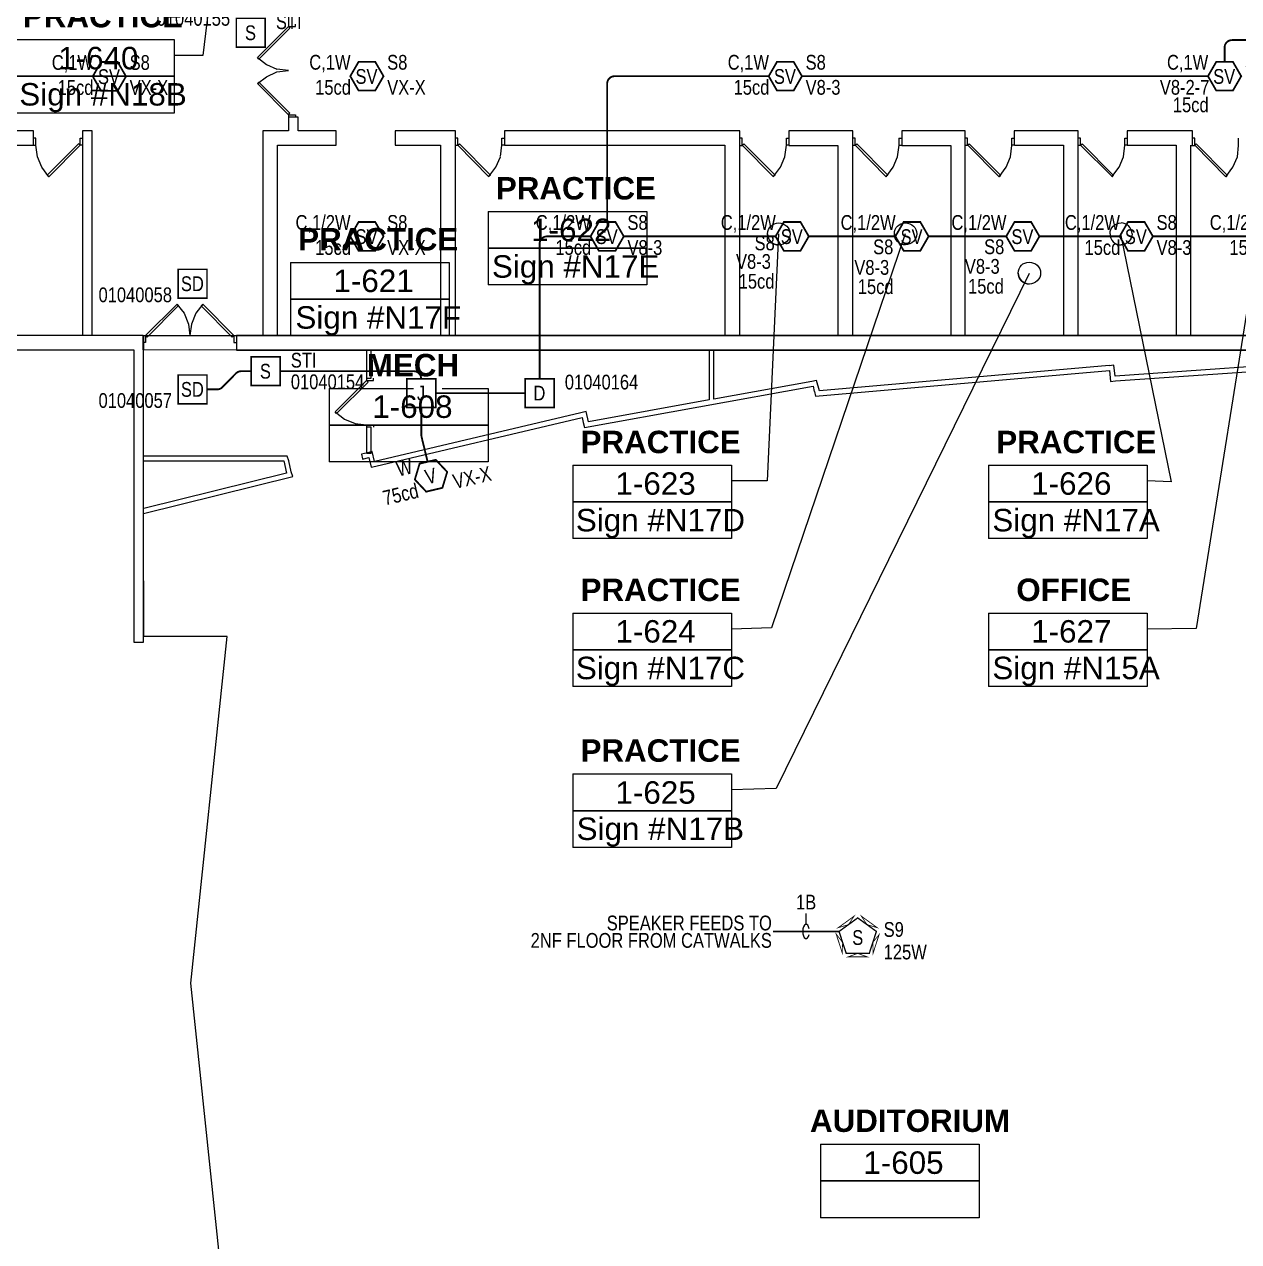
# Model space of a CAD drawing. Header units: inches. Extents: x 8199 to 15931, y 7617 to 15423.
# Drawn here: x 13056 to 14042, y 11363 to 12352 of the extents above; entities that cross this region are included whole.
import ezdxf
from ezdxf.enums import TextEntityAlignment as Align

# ---------------------------------------------------------------- set-up
doc = ezdxf.new("R2010")
doc.units = ezdxf.units.IN
doc.header["$LTSCALE"] = 0.25
doc.header["$MEASUREMENT"] = 0
for name, color, linetype in [('BACKGROUND', 8, 'Continuous'), ('CL-TEXT', 3, 'Continuous'), ('CONDUIT', 6, 'Continuous'), ('HEAT DETECTOR', 1, 'Continuous'), ('JUNCTION BOX', 1, 'Continuous'), ('PULL STATION', 1, 'Continuous'), ('SMOKE DETECTOR', 1, 'Continuous'), ('SPEAKER', 1, 'Continuous'), ('SPEAKER STROBE', 1, 'Continuous'), ('STROBE', 1, 'Continuous'), ('WIRE TAG', 3, 'Continuous')]:
    doc.layers.add(name, color=color, linetype=linetype)
doc.styles.add('Arial', font='arial.ttf', dxfattribs={"width": 0.8})
doc.styles.add('ESSCOE_TEXT', font='arial.ttf', dxfattribs={"width": 0.8, "height": 12})
doc.styles.add('PDF Arial', font='arial.ttf')
doc.styles.add('PDF Arial Bold', font='arialbd.ttf')

# ---------------------------------------------------------------- blocks, each defined once
blk = doc.blocks.new('MN-HSMG25P5N HYPERSPIKE SPEAKER')
at = {"layer": 'SPEAKER', "const_width": 1.1}
blk.add_lwpolyline([(15.17, 4.93), (0, 15.95), (-15.17, 4.93), (-9.37, -12.9), (9.37, -12.9)], close=True, dxfattribs=at)
at = {"layer": 'SPEAKER STROBE'}
for points in [[(-2.89, 17.39, 0.626, 0.626, 0), (-7.58, 10.44, 0.626, 0.626, 0), (-15.79, 8.02, 0.723, 0.723, 0)], [(15.79, 8.02, 0.626, 0.626, 0), (7.59, 10.43, 0.626, 0.626, 0), (2.9, 17.38, 0.723, 0.723, 0)], [(-17.52, 2.87, 0.626, 0.626, 0), (-12.27, -3.99, 0.626, 0.626, 0), (-12.59, -12.28, 0.723, 0.723, 0)], [(12.46, -12.71, 0.626, 0.626, 0), (12.27, -3.99, 0.626, 0.626, 0), (17.38, 2.45, 0.723, 0.723, 0)], [(-7.97, -15.77, 0.626, 0.626, 0), (0, -12.9, 0.626, 0.626, 0), (7.97, -15.77, 0.723, 0.723, 0)]]:
    blk.add_lwpolyline(points, format="xyseb", close=True, dxfattribs=at)
at = {"layer": 'SPEAKER', "style": 'Arial', "width": 0.8}
blk.add_text('S', height=12, dxfattribs=at).set_placement((0, 0), align=Align.MIDDLE)
blk.add_attdef('Speaker_Circuit', text='', height=12, dxfattribs=at).set_placement((21.07, 6.55), align=Align.MIDDLE_LEFT)
blk.add_attdef('250W', text='', height=12, dxfattribs=at).set_placement((55.6, -11.77), align=Align.MIDDLE_RIGHT)
blk = doc.blocks.new('SIGA-278')
at = {"layer": 'PULL STATION', "const_width": 1.3}
blk.add_lwpolyline([(-11.5, -11.68), (-11.5, 11.7), (11.89, 11.7), (11.89, -11.68)], close=True, dxfattribs=at)
at = {"layer": 'PULL STATION', "style": 'Arial', "width": 0.8}
blk.add_text('S', height=12, dxfattribs=at).set_placement((0, 0), align=Align.MIDDLE)
for tag, p in [('ADDRESS', (20.64, 8.96)), ('ZONE', (20.64, -8.58))]:
    blk.add_attdef(tag, text='', height=12, dxfattribs=at).set_placement(p, align=Align.MIDDLE_LEFT)
blk.add_attdef('SUBSCRIPT', text='', height=12, dxfattribs=at).set_placement((-16.56, -9.02), align=Align.MIDDLE_RIGHT)
blk = doc.blocks.new('SIGA-HRD')
at = {"layer": 'HEAT DETECTOR', "const_width": 1.3}
blk.add_lwpolyline([(-11.5, -11.68), (-11.5, 11.7), (11.89, 11.7), (11.89, -11.68)], close=True, dxfattribs=at)
at = {"layer": 'HEAT DETECTOR', "style": 'Arial', "width": 0.8}
blk.add_text('D', height=12, dxfattribs=at).set_placement((0, 0), align=Align.MIDDLE)
for tag, p in [('ADDRESS', (20.64, 8.96)), ('ZONE', (20.64, -8.58))]:
    blk.add_attdef(tag, text='', height=12, dxfattribs=at).set_placement(p, align=Align.MIDDLE_LEFT)
blk.add_attdef('SUBSCRIPT', text='', height=12, dxfattribs=at).set_placement((-16.56, -9.02), align=Align.MIDDLE_RIGHT)
blk = doc.blocks.new('G1-VM')
at = {"layer": 'STROBE', "const_width": 1.46}
blk.add_lwpolyline([(13.83, 0.21), (7.08, 11.9), (-6.42, 11.9), (-13.17, 0.21), (-6.42, -11.49), (7.08, -11.49)], close=True, dxfattribs=at)
at = {"layer": 'STROBE', "style": 'Arial', "width": 0.8}
blk.add_text('V', height=12, dxfattribs=at).set_placement((0, 0), align=Align.MIDDLE)
for tag, p in [('W', (-12.95, 11.52)), ('CANDELA', (-12.62, -8.82))]:
    blk.add_attdef(tag, text='', height=12, dxfattribs=at).set_placement(p, align=Align.MIDDLE_RIGHT)
blk.add_attdef('Visual_Circuit', text='', height=12, dxfattribs=at).set_placement((16.8, -8.82), align=Align.MIDDLE_LEFT)
blk = doc.blocks.new('SIGA-PD')
at = {"layer": 'SMOKE DETECTOR', "const_width": 1.3}
blk.add_lwpolyline([(-11.5, -11.68), (-11.5, 11.7), (11.89, 11.7), (11.89, -11.68)], close=True, dxfattribs=at)
at = {"layer": 'SMOKE DETECTOR', "style": 'Arial', "width": 0.8}
blk.add_text('SD', height=12, dxfattribs=at).set_placement((0, 0), align=Align.MIDDLE)
for tag, p in [('ADDRESS', (20.64, 8.96)), ('ZONE', (20.64, -8.58))]:
    blk.add_attdef(tag, text='', height=12, dxfattribs=at).set_placement(p, align=Align.MIDDLE_LEFT)
blk.add_attdef('SUBSCRIPT', text='', height=12, dxfattribs=at).set_placement((-16.56, -9.02), align=Align.MIDDLE_RIGHT)
blk = doc.blocks.new('GC-S7VM')
at = {"layer": 'SPEAKER STROBE', "const_width": 1.46}
blk.add_lwpolyline([(13.83, 0.21), (7.08, 11.9), (-6.42, 11.9), (-13.17, 0.21), (-6.42, -11.49), (7.08, -11.49)], close=True, dxfattribs=at)
at = {"layer": 'SPEAKER STROBE', "style": 'Arial', "width": 0.8}
blk.add_text('SV', height=12, dxfattribs=at).set_placement((0, 0), align=Align.MIDDLE)
for tag, p in [('C', (-12.95, 11.52)), ('CANDELA', (-12.62, -8.82)), ('1/2W', (-12.62, -29.16))]:
    blk.add_attdef(tag, text='', height=12, dxfattribs=at).set_placement(p, align=Align.MIDDLE_RIGHT)
for tag, p in [('Speaker_Circuit', (16.8, 11.52)), ('Visual_Circuit', (16.8, -8.82))]:
    blk.add_attdef(tag, text='', height=12, dxfattribs=at).set_placement(p, align=Align.MIDDLE_LEFT)
blk = doc.blocks.new('WIRE TAG TOP')
at = {"layer": 'WIRE TAG', "color": 6}
blk.add_line((0, 5.77), (0, 14.57), dxfattribs=at)
blk.add_ellipse((0, 0), major_axis=(0, 5.77), ratio=0.473684, start_param=5.083251, end_param=10.570968, dxfattribs=at)
at = {"layer": 'WIRE TAG', "style": 'Arial', "width": 0.8}
blk.add_attdef('WIRE#', text='', height=12, dxfattribs=at).set_placement((0, 23.86), align=Align.MIDDLE_CENTER)
blk = doc.blocks.new('JUNCTION BOX')
at = {"const_width": 1.3}
blk.add_lwpolyline([(-11.5, -11.68), (-11.5, 11.7), (11.89, 11.7), (11.89, -11.68)], close=True, dxfattribs=at)
at = {"style": 'Arial', "width": 0.8}
blk.add_text('J', height=12, dxfattribs=at).set_placement((0, 0), align=Align.MIDDLE)
blk.add_attdef('SUBSCRIPT', text='', height=12, dxfattribs=at).set_placement((-16.56, -9.02), align=Align.MIDDLE_RIGHT)

msp = doc.modelspace()

# ---------------------------------------------------------------- linework, layer by layer
at = {"layer": 'BACKGROUND'}
for points in [[(13211.16, 12411.47), (13200.95, 12326.42)], [(13155.09, 12361.13), (13270.41, 12361.13), (13270.41, 12351.88), (13270.41, 12349.96), (13245.25, 12324.81)], [(13270.44, 12349.99), (13271.71, 12348.72), (13246.55, 12323.56)], [(13270.45, 12349.99), (13276.17, 12349.99), (13276.17, 12351.91)], [(13048.7, 12339.48), (13177.71, 12339.48), (13177.71, 12309.54), (13048.7, 12309.54), (13177.71, 12309.54), (13177.71, 12279.6), (13048.7, 12279.6)], [(13200.98, 12326.43), (13177.72, 12326.43)], [(13245.25, 12324.82), (13252.6, 12319.1)], [(13246.52, 12323.54), (13245.26, 12324.83)], [(12899.91, 12098.95), (12899.91, 12253.46), (13063.34, 12253.46), (13063.34, 12265.25), (12923.8, 12265.25), (12923.8, 12275.44), (12915.84, 12275.44), (12915.84, 12277.36), (12890.67, 12302.52), (12898, 12308.26), (12906.6, 12312.08), (12915.84, 12313.04), (12906.6, 12314.31), (12898, 12318.13), (12890.67, 12323.55)], [(13252.58, 12319.08), (13261.16, 12315.26)], [(13261.16, 12313.03), (13270.41, 12314.29), (13261.16, 12315.27)], [(13245.25, 12303.8), (13252.6, 12309.23)], [(13246.52, 12304.73), (13245.26, 12303.8)], [(13270.44, 12278.31), (13271.71, 12279.61), (13246.55, 12304.77)], [(13252.58, 12309.2), (13261.16, 12313.03)], [(13245.25, 12303.78), (13270.41, 12278.3), (13270.41, 12276.38), (13270.41, 12265.22), (13261.48, 12265.22)], [(13278.4, 12265.25), (13278.4, 12276.4), (13270.44, 12276.4)], [(13270.45, 12278.32), (13276.17, 12278.32), (13276.17, 12276.4)], [(13111.13, 12098.95), (13111.13, 12253.46), (13111.13, 12265.25), (13103.17, 12265.25), (13103.17, 12253.46), (13103.17, 12098.95)], [(13261.53, 12265.28), (13249.73, 12265.28)], [(13249.74, 12265.29), (13249.74, 12098.98)], [(13261.5, 12253.48), (13309.3, 12253.48), (13309.3, 12265.25), (13278.41, 12265.25)], [(13406.15, 12098.96), (13406.15, 12253.49), (13406.15, 12265.27), (13357.08, 12265.27)], [(13357.08, 12265.25), (13357.08, 12253.47)], [(13445.98, 12265.26), (13445.98, 12253.49), (13443.77, 12253.49)], [(13637.13, 12098.97), (13637.13, 12253.48), (13637.13, 12265.25), (13445.97, 12265.25)], [(13676.96, 12265.27), (13676.96, 12253.5), (13675.04, 12253.5)], [(13728.89, 12098.96), (13728.89, 12253.47), (13728.89, 12265.29), (13676.97, 12265.29)], [(13768.67, 12265.22), (13768.67, 12253.43), (13766.43, 12253.43)], [(13820.29, 12098.94), (13820.29, 12253.44), (13820.29, 12265.23), (13768.69, 12265.23)], [(13860.12, 12265.26), (13860.12, 12253.46), (13858.2, 12253.46)], [(13912.04, 12098.93), (13912.04, 12253.45), (13912.04, 12265.24), (13860.11, 12265.24)], [(13951.87, 12265.25), (13951.87, 12253.46), (13949.97, 12253.46)], [(14003.48, 12253.43), (14004.74, 12253.43), (14004.74, 12265.22), (13951.85, 12265.22)], [(13063.34, 12253.46), (13065.25, 12253.46), (13065.25, 12259.2), (13063.34, 12259.2)], [(13103.17, 12253.46), (13101.25, 12253.46), (13101.25, 12259.2), (13103.17, 12259.2)], [(13406.17, 12253.49), (13408.07, 12253.49), (13408.07, 12259.22), (13406.17, 12259.22)], [(13408.05, 12253.46), (13409.32, 12254.72)], [(13409.34, 12254.76), (13434.5, 12229.26), (13433.23, 12227.99)], [(13442.77, 12244.24), (13443.75, 12253.46), (13443.75, 12259.19)], [(13443.77, 12259.22), (13445.98, 12259.22)], [(13637.09, 12253.44), (13639, 12253.44), (13639, 12259.17), (13637.09, 12259.17)], [(13639.01, 12253.45), (13640.3, 12254.74)], [(13640.3, 12254.75), (13665.8, 12229.25), (13664.51, 12228)], [(13673.78, 12244.22), (13675.04, 12253.48), (13675.04, 12259.21)], [(13675.04, 12259.23), (13676.96, 12259.23)], [(13728.85, 12253.45), (13730.76, 12253.45), (13730.76, 12259.2), (13728.85, 12259.2)], [(13730.79, 12253.46), (13732.06, 12254.73)], [(13732.08, 12254.76), (13757.24, 12229.28), (13755.97, 12228)], [(13765.16, 12244.19), (13766.44, 12253.45), (13766.44, 12259.17)], [(13766.43, 12259.19), (13768.67, 12259.19)], [(13820.31, 12253.45), (13822.21, 12253.45), (13822.21, 12259.18), (13820.31, 12259.18)], [(13822.21, 12253.46), (13823.51, 12254.75)], [(13823.46, 12254.72), (13848.95, 12229.23), (13847.69, 12227.97)], [(13856.93, 12244.21), (13858.19, 12253.44), (13858.19, 12259.18)], [(13858.2, 12259.2), (13860.12, 12259.2)], [(13912.04, 12253.48), (13913.97, 12253.48), (13913.97, 12259.19), (13912.04, 12259.19)], [(13913.94, 12253.45), (13915.21, 12254.73)], [(13915.24, 12254.73), (13940.4, 12229.24), (13939.45, 12227.96)], [(13948.67, 12244.22), (13949.95, 12253.45), (13949.95, 12259.2)], [(13949.97, 12259.21), (13951.87, 12259.21)], [(14004.74, 12253.44), (14006.66, 12253.44), (14006.66, 12259.17), (14004.74, 12259.17)], [(14006.7, 12253.46), (14007.96, 12254.76)], [(14007.91, 12254.7), (14033.09, 12229.23), (14031.83, 12227.97)], [(14041.37, 12244.21), (14042.33, 12253.43), (14042.33, 12259.19)], [(13075.77, 12227.97), (13070.03, 12235.62), (13066.53, 12244.22), (13065.25, 12253.46)], [(13261.53, 12098.96), (13261.53, 12253.49)], [(13357.08, 12253.46), (13394.05, 12253.46), (13394.05, 12098.95)], [(13433.21, 12227.96), (13408.05, 12253.45)], [(13445.98, 12253.47), (13625.03, 12253.47), (13625.03, 12098.98)], [(13664.5, 12227.96), (13639.01, 12253.46)], [(13676.9, 12253.44), (13716.74, 12253.44), (13716.74, 12098.93)], [(13755.95, 12227.97), (13730.79, 12253.45)], [(13768.66, 12253.43), (13808.5, 12253.43), (13808.5, 12098.93)], [(13847.7, 12227.97), (13822.22, 12253.46)], [(13860.14, 12253.46), (13899.95, 12253.46), (13899.95, 12098.96)], [(13939.46, 12228), (13913.98, 12253.49)], [(13951.87, 12253.46), (13991.7, 12253.46), (13991.7, 12098.96)], [(14003.49, 12098.94), (14003.49, 12253.48)], [(14031.85, 12227.96), (14006.67, 12253.47)], [(13433.24, 12228), (13438.97, 12235.64)], [(13438.94, 12235.62), (13442.76, 12244.2)], [(13664.54, 12228), (13670.26, 12235.64)], [(13670.25, 12235.63), (13673.74, 12244.22)], [(13755.91, 12227.94), (13761.66, 12235.6)], [(13761.68, 12235.61), (13765.19, 12244.23)], [(13847.69, 12227.97), (13853.42, 12235.61)], [(13853.45, 12235.63), (13856.95, 12244.22)], [(13939.43, 12227.96), (13945.18, 12235.61)], [(13945.19, 12235.65), (13948.71, 12244.22)], [(14031.83, 12227.97), (14037.56, 12235.62)], [(14037.57, 12235.64), (14041.4, 12244.23)], [(13432.58, 12199.64), (13432.58, 12170), (13432.58, 12140.06)], [(13432.6, 12199.64), (13561.63, 12199.64), (13561.63, 12170.02), (13432.6, 12170.02), (13561.63, 12170.02), (13561.63, 12140.06), (13432.6, 12140.06)], [(13668.65, 12181.45), (13659.4, 11980.75)], [(13771.58, 12181.46), (13662.92, 11861.29)], [(13946.46, 12181.44), (13987.55, 11980.1), (13968.13, 11980.76)], [(14058.9, 12181.45), (14007.92, 11860.94)], [(13272.02, 12158.22), (13401.06, 12158.22), (13401.06, 12128.59), (13272.02, 12128.59), (13401.06, 12128.59), (13401.06, 12098.65), (13272.02, 12098.65)], [(13272.02, 12158.22), (13272.02, 12128.57), (13272.02, 12098.64)], [(13872.21, 12149.26), (13666.71, 11730.99)], [(13179.95, 12124.45), (13154.46, 12098.96)], [(13155.75, 12097.69), (13181.24, 12123.18), (13179.97, 12124.46)], [(13179.91, 12124.43), (13185.66, 12117.09)], [(13185.67, 12117.13), (13189.19, 12108.18)], [(13195.21, 12117.08), (13191.69, 12108.16)], [(13199.7, 12123.16), (13200.98, 12124.44), (13195.24, 12117.11)], [(13224.87, 12097.67), (13199.7, 12123.16)], [(13201, 12124.47), (13226.16, 12098.98), (13226.16, 12093.25)], [(13189.16, 12108.17), (13190.44, 12098.93)], [(13191.73, 12108.17), (13190.46, 12098.93)], [(12875.06, 12093.21), (12873.15, 12093.21), (12873.15, 12098.95), (12875.06, 12098.95), (12875.06, 12087.16), (13144.9, 12087.16), (13144.9, 11849.82), (13152.87, 11849.82)], [(13152.87, 12098.95), (13152.87, 12087.16), (13152.55, 12087.16), (13152.55, 12098.95), (13154.46, 12098.95), (13154.46, 12093.21), (13152.55, 12093.21)], [(13154.46, 12098.95), (13155.73, 12097.67)], [(13226.16, 12098.98), (13224.88, 12097.69)], [(13226.12, 12098.93), (13228.34, 12098.93), (13228.34, 12087.14)], [(13226.12, 12093.2), (13228.34, 12093.2)], [(13333.81, 12087.14), (13333.81, 12064.22), (13333.81, 12062.31), (13308.32, 12036.83)], [(13333.84, 12064.22), (13337.66, 12064.22), (13337.66, 12087.16)], [(13612.26, 12087.14), (13612.26, 12046.68), (13514.12, 12028.85)], [(13616.1, 12047.33), (13616.1, 12087.16)], [(14125.81, 12087.15), (14127.39, 12078.86), (13941.99, 12065.81)], [(13698.62, 12049.57), (13937.54, 12070.58)], [(13937.23, 12074.43), (13701.79, 12054.03)], [(13941.02, 12074.73), (13937.18, 12074.4)], [(13937.54, 12070.6), (13938.16, 12061.68)], [(13942.01, 12065.82), (13941.06, 12074.75)], [(13942.35, 12061.99), (14128.07, 12074.74)], [(13333.83, 12062.34), (13335.11, 12061.06), (13309.62, 12035.57)], [(13333.86, 12062.33), (13339.58, 12062.33), (13339.58, 12064.24)], [(13510.95, 12024.09), (13696.69, 12057.87)], [(13695.71, 12061.65), (13616.07, 12047.31)], [(13699.55, 12062.29), (13695.73, 12061.66)], [(13696.68, 12057.83), (13697.63, 12053.38)], [(13701.78, 12054.03), (13699.54, 12062.31)], [(13938.19, 12061.68), (13942.32, 12062.01)], [(13303.54, 12055.94), (13303.54, 12025.99), (13303.54, 11996.37)], [(13303.56, 12055.93), (13372.03, 12055.93)], [(13395.41, 12055.93), (13432.58, 12055.93), (13432.58, 12025.99), (13303.56, 12025.99), (13432.58, 12025.99), (13432.58, 11996.35), (13303.56, 11996.35)], [(13697.67, 12053.42), (13698.62, 12049.59)], [(13308.34, 12036.85), (13316, 12031.09)], [(13309.61, 12035.55), (13308.34, 12036.83)], [(13512.24, 12037.16), (13508.1, 12036.21)], [(13514.16, 12028.88), (13512.26, 12037.16)], [(13315.98, 12031.08), (13324.57, 12027.57)], [(13324.58, 12027.56), (13333.81, 12026.31), (13333.81, 12024.38), (13333.81, 12003.36)], [(13508.09, 12036.18), (13340.52, 11996.67)], [(13341.46, 11992.84), (13509.02, 12032.36)], [(13509.06, 12032.38), (13510.01, 12028.24)], [(13509.99, 12028.22), (13510.94, 12024.08)], [(13333.84, 12003.38), (13337.66, 12003.38), (13337.66, 12024.42), (13333.84, 12024.42)], [(13333.86, 12026.33), (13339.58, 12026.33), (13339.58, 12024.42)], [(13269.47, 12000.82), (13152.88, 12000.82)], [(13270.72, 11996.98), (13269.45, 12000.81)], [(13329.69, 12002.44), (13330.65, 11998.6)], [(13334.8, 12003.72), (13329.71, 12002.44)], [(13330.64, 11998.59), (13335.73, 11999.87)], [(13338.59, 12004.66), (13334.78, 12003.67)], [(13335.75, 11999.86), (13337.66, 11991.91)], [(13340.51, 11996.69), (13338.6, 12004.65)], [(13152.86, 11954.31), (13273.94, 11984.26), (13272.67, 11988.09)], [(13152.87, 11997.01), (13266.62, 11997.01)], [(13266.61, 11997.02), (13268.85, 11987.13), (13152.88, 11958.48)], [(13272.64, 11988.05), (13270.72, 11996.98)], [(13337.63, 11991.88), (13341.45, 11992.83)], [(13501.39, 11993.5), (13501.39, 11963.86), (13501.39, 11933.92)], [(13501.41, 11993.5), (13630.43, 11993.5), (13630.43, 11963.86), (13501.41, 11963.86), (13630.43, 11963.86), (13630.43, 11933.91), (13501.41, 11933.91)], [(13839.08, 11993.48), (13839.08, 11963.86), (13839.08, 11933.92)], [(13839.11, 11993.5), (13968.13, 11993.5), (13968.13, 11963.89), (13839.11, 11963.89), (13968.13, 11963.89), (13968.13, 11933.91), (13839.11, 11933.91)], [(13659.41, 11980.74), (13630.42, 11980.74)], [(13501.39, 11873.39), (13501.39, 11843.44), (13501.39, 11813.8)], [(13501.41, 11873.39), (13630.43, 11873.39), (13630.43, 11843.44), (13501.41, 11843.44), (13630.43, 11843.44), (13630.43, 11813.83), (13501.41, 11813.83)], [(13839.08, 11873.39), (13839.08, 11843.44), (13839.08, 11813.82)], [(13839.11, 11873.41), (13968.13, 11873.41), (13968.13, 11843.47), (13839.11, 11843.47), (13968.13, 11843.47), (13968.13, 11813.82), (13839.11, 11813.82)], [(13662.94, 11861.31), (13630.45, 11860.34)], [(14007.96, 11860.98), (13968.13, 11860.35)], [(13191.07, 11572.63), (13220.71, 11854.28), (13152.84, 11854.28)], [(13501.39, 11742.77), (13501.39, 11712.83), (13501.39, 11682.88)], [(13501.41, 11742.77), (13630.43, 11742.77), (13630.43, 11712.82), (13501.41, 11712.82), (13630.43, 11712.82), (13630.43, 11682.87), (13501.41, 11682.87)], [(13666.73, 11730.99), (13630.41, 11729.7)], [(13238.26, 11123.46), (13191.1, 11572.67)], [(13702.72, 11442.01), (13702.72, 11412.06), (13702.72, 11382.12)], [(13702.75, 11442.01), (13831.45, 11442.01), (13831.45, 11412.08), (13702.75, 11412.08), (13831.45, 11412.08), (13831.45, 11382.14), (13702.75, 11382.14)]]:
    msp.add_lwpolyline(points, dxfattribs=at)
for points in [[(13099.98, 12254.74), (13074.49, 12229.25), (13075.77, 12227.97), (13101.25, 12253.46)], [(13152.87, 11854.28), (13152.87, 11899.51)]]:
    msp.add_lwpolyline(points, close=True, dxfattribs=at)
for points in [[(13659.75, 12181.45, 0.414782), (13668.67, 12172.54, -0.414782)], [(13762.67, 12181.5, 0.416234), (13771.57, 12172.57, -0.416234)], [(13863.28, 12149.6, 0.41454), (13872.23, 12140.66, -0.41454)]]:
    msp.add_lwpolyline(points, format="xyb", close=True, dxfattribs=at)
at = {"layer": 'BACKGROUND', "ltscale": 1.063333}
msp.add_lwpolyline([(13152.55, 12098.95), (12875.06, 12098.95)], dxfattribs=at)
at = {"layer": 'BACKGROUND', "ltscale": 1.145037}
msp.add_lwpolyline([(13152.84, 12098.93), (14125.53, 12098.98)], dxfattribs=at)
at = {"layer": 'BACKGROUND', "ltscale": 1.281653}
msp.add_lwpolyline([(14553.37, 12098.94), (13228.4, 12098.98)], dxfattribs=at)
at = {"layer": 'BACKGROUND', "ltscale": 2.665107}
msp.add_lwpolyline([(14125.53, 12087.18), (13152.87, 12087.14)], dxfattribs=at)
at = {"layer": 'BACKGROUND', "ltscale": 0.546667}
msp.add_lwpolyline([(13152.87, 11849.82), (13152.87, 12087.16)], dxfattribs=at)
at = {"layer": 'BACKGROUND', "ltscale": 2.666623}
msp.add_lwpolyline([(13228.35, 12087.14), (14545.37, 12087.15)], dxfattribs=at)
at = {"layer": 'BACKGROUND'}
for start, end in [(359.8722, 89.8925), (180.1075, 270.1278)]:
    msp.add_arc((13946.79, 12181.48), 8.93, start, end, dxfattribs=at)
for points in [[(13659.75, 12181.45), (13659.75, 12186.56), (13663.56, 12190.4), (13668.67, 12190.4)], [(13659.75, 12181.45), (13659.75, 12186.56), (13663.56, 12190.4), (13668.67, 12190.4)], [(13668.67, 12190.4), (13673.77, 12190.4), (13677.9, 12186.56), (13677.9, 12181.45)], [(13668.67, 12190.4), (13673.77, 12190.4), (13677.9, 12186.56), (13677.9, 12181.45)], [(13762.67, 12181.5), (13762.67, 12186.59), (13766.48, 12190.4), (13771.57, 12190.4)], [(13762.67, 12181.5), (13762.67, 12186.59), (13766.48, 12190.4), (13771.57, 12190.4)], [(13771.57, 12190.4), (13776.69, 12190.4), (13780.82, 12186.59), (13780.82, 12181.5)], [(13771.57, 12190.4), (13776.69, 12190.4), (13780.82, 12186.59), (13780.82, 12181.5)], [(13937.86, 12181.46), (13937.86, 12186.56), (13941.71, 12190.41), (13946.81, 12190.41)], [(13937.86, 12181.46), (13937.86, 12186.56), (13941.71, 12190.41), (13946.81, 12190.41)], [(13677.9, 12181.45), (13677.9, 12176.7), (13673.77, 12172.54), (13668.67, 12172.54)], [(13677.9, 12181.45), (13677.9, 12176.7), (13673.77, 12172.54), (13668.67, 12172.54)], [(13780.82, 12181.5), (13780.82, 12176.69), (13776.69, 12172.57), (13771.57, 12172.57)], [(13780.82, 12181.5), (13780.82, 12176.69), (13776.69, 12172.57), (13771.57, 12172.57)], [(13955.72, 12181.46), (13955.72, 12176.7), (13951.57, 12172.55), (13946.81, 12172.55)], [(13955.72, 12181.46), (13955.72, 12176.7), (13951.57, 12172.55), (13946.81, 12172.55)], [(13863.28, 12149.6), (13863.28, 12154.71), (13867.12, 12158.51), (13872.23, 12158.51)], [(13863.28, 12149.6), (13863.28, 12154.71), (13867.12, 12158.51), (13872.23, 12158.51)], [(13872.23, 12158.51), (13877.33, 12158.51), (13881.46, 12154.71), (13881.46, 12149.6)], [(13872.23, 12158.51), (13877.33, 12158.51), (13881.46, 12154.71), (13881.46, 12149.6)], [(13881.46, 12149.6), (13881.46, 12144.82), (13877.33, 12140.66), (13872.23, 12140.66)], [(13881.46, 12149.6), (13881.46, 12144.82), (13877.33, 12140.66), (13872.23, 12140.66)]]:
    msp.add_open_spline(points, degree=3, dxfattribs=at)
at = {"layer": 'CONDUIT', "lineweight": 0, "const_width": 1.5}
for points in [[(14145.84, 12338.96), (14036.92, 12338.96, 0.414214), (14030.92, 12332.96), (14030.92, 12321.31)], [(13529.37, 12191.16), (13529.37, 12303.61, -0.414214), (13535.37, 12309.61), (13660.6, 12309.61)], [(13515.87, 12179.47), (13480.53, 12179.47, 0.414214), (13474.53, 12173.47), (13474.53, 12063.82)], [(13204.32, 12055.15), (13212.59, 12055.15, 0.202155), (13216.88, 12056.96), (13227.76, 12068.11, -0.202155), (13232.05, 12069.92), (13240.26, 12069.92)], [(13378.25, 12063.83), (13378.25, 12063.92, 0.414214), (13372.25, 12069.92), (13263.65, 12069.92)], [(13383.52, 11996.35), (13378.62, 12016.55, -0.059623), (13378.45, 12017.96), (13378.45, 12040.45)]]:
    msp.add_lwpolyline(points, format="xyb", dxfattribs=at)
for points in [[(14017.42, 12309.61), (13687.6, 12309.61)], [(13666.16, 12179.47), (13542.87, 12179.47)], [(13693.16, 12179.47), (13763.48, 12179.47)], [(13790.48, 12179.47), (13853.52, 12179.47)], [(13880.52, 12179.47), (13945.68, 12179.47)], [(13972.68, 12179.47), (14065.09, 12179.47)], [(13462.83, 12052.13), (13390.14, 12052.13)], [(13717.75, 11614.71), (13664.19, 11614.71)]]:
    msp.add_lwpolyline(points, dxfattribs=at)

# ---------------------------------------------------------------- block references
at = {"layer": 'HEAT DETECTOR'}
msp.add_blockref('SIGA-HRD', (13474.33, 12052.13), dxfattribs=at).add_auto_attribs({'ADDRESS': '01040164'})
at = {"layer": 'JUNCTION BOX'}
msp.add_blockref('JUNCTION BOX', (13378.25, 12052.13), dxfattribs=at)
at = {"layer": 'PULL STATION'}
ref = msp.add_blockref('SIGA-278', (13239.64, 12344.91), dxfattribs=at)
ref.add_attrib('ADDRESS', 'STI', dxfattribs={"height": 12, "style": 'Arial', "width": 0.8}).set_placement((13260.28, 12353.87), align=Align.MIDDLE_LEFT)
ref.add_attrib('SUBSCRIPT', '01040155', dxfattribs={"height": 12, "style": 'Arial', "width": 0.8}).set_placement((13223.08, 12356.61), align=Align.MIDDLE_RIGHT)
msp.add_blockref('SIGA-278', (13251.76, 12069.91), dxfattribs=at).add_auto_attribs({'ADDRESS': 'STI', 'ZONE': '01040154'})
at = {"layer": 'SMOKE DETECTOR'}
for p, values in [((13192.43, 12141.01), {'SUBSCRIPT': '01040058'}), ((13192.43, 12055.15), {'SUBSCRIPT': '01040057'})]:
    msp.add_blockref('SIGA-PD', p, dxfattribs=at).add_auto_attribs(values)
at = {"layer": 'SPEAKER'}
ref = msp.add_blockref('MN-HSMG25P5N HYPERSPIKE SPEAKER', (13732.91, 11609.79), dxfattribs=at)
ref.add_attrib('Speaker_Circuit', 'S9', dxfattribs={"height": 12, "style": 'Arial', "width": 0.8}).set_placement((13753.98, 11616.34), align=Align.MIDDLE_LEFT)
ref.add_attrib('250W', '125W', dxfattribs={"height": 12, "style": 'Arial', "width": 0.8}).set_placement((13789.02, 11598.02), align=Align.MIDDLE_RIGHT)
at = {"layer": 'SPEAKER STROBE'}
for p, values in [((13124.69, 12309.25), {'C': 'C,1W', 'Speaker_Circuit': 'S8', 'Visual_Circuit': 'VX-X', 'CANDELA': '15cd'}), ((13333.88, 12309.41), {'C': 'C,1W', 'Speaker_Circuit': 'S8', 'Visual_Circuit': 'VX-X', 'CANDELA': '15cd'}), ((13673.77, 12309.41), {'C': 'C,1W', 'Speaker_Circuit': 'S8', 'Visual_Circuit': 'V8-3', 'CANDELA': '15cd'}), ((13333.88, 12179.26), {'C': 'C,1/2W', 'Speaker_Circuit': 'S8', 'Visual_Circuit': 'VX-X', 'CANDELA': '15cd'}), ((13529.04, 12179.26), {'C': 'C,1/2W', 'Speaker_Circuit': 'S8', 'Visual_Circuit': 'V8-3', 'CANDELA': '15cd'}), ((13958.85, 12179.26), {'C': 'C,1/2W', 'Speaker_Circuit': 'S8', 'Visual_Circuit': 'V8-3', 'CANDELA': '15cd'}), ((14076.54, 12179.26), {'C': 'C,1/2W', 'Speaker_Circuit': 'S8', 'Visual_Circuit': 'V8-2-6', 'CANDELA': '15cd'})]:
    msp.add_blockref('GC-S7VM', p, dxfattribs=at).add_auto_attribs(values)
ref = msp.add_blockref('GC-S7VM', (14030.59, 12309.41), dxfattribs=at)
ref.add_attrib('C', 'C,1W', dxfattribs={"height": 12, "style": 'Arial', "width": 0.8}).set_placement((14017.65, 12320.92), align=Align.MIDDLE_RIGHT)
ref.add_attrib('Speaker_Circuit', 'S8', dxfattribs={"height": 12, "style": 'Arial', "width": 0.8}).set_placement((14047.39, 12320.92), align=Align.MIDDLE_LEFT)
ref.add_attrib('Visual_Circuit', 'V8-2-7', dxfattribs={"height": 12, "style": 'Arial', "width": 0.8}).set_placement((13978.34, 12300.58), align=Align.MIDDLE_LEFT)
ref.add_attrib('CANDELA', '15cd', dxfattribs={"height": 12, "style": 'Arial', "width": 0.8}).set_placement((14017.97, 12286.34), align=Align.MIDDLE_RIGHT)
ref = msp.add_blockref('GC-S7VM', (13679.33, 12179.26), dxfattribs=at)
ref.add_attrib('C', 'C,1/2W', dxfattribs={"height": 12, "style": 'Arial', "width": 0.8}).set_placement((13666.39, 12190.78), align=Align.MIDDLE_RIGHT)
ref.add_attrib('Speaker_Circuit', 'S8', dxfattribs={"height": 12, "style": 'Arial', "width": 0.8}).set_placement((13649.11, 12174.15), align=Align.MIDDLE_LEFT)
ref.add_attrib('Visual_Circuit', 'V8-3', dxfattribs={"height": 12, "style": 'Arial', "width": 0.8}).set_placement((13634.05, 12159.1), align=Align.MIDDLE_LEFT)
ref.add_attrib('CANDELA', '15cd', dxfattribs={"height": 12, "style": 'Arial', "width": 0.8}).set_placement((13665.29, 12143.01), align=Align.MIDDLE_RIGHT)
ref = msp.add_blockref('GC-S7VM', (13776.66, 12179.26), dxfattribs=at)
ref.add_attrib('C', 'C,1/2W', dxfattribs={"height": 12, "style": 'Arial', "width": 0.8}).set_placement((13763.71, 12190.78), align=Align.MIDDLE_RIGHT)
ref.add_attrib('Speaker_Circuit', 'S8', dxfattribs={"height": 12, "style": 'Arial', "width": 0.8}).set_placement((13745.42, 12170.95), align=Align.MIDDLE_LEFT)
ref.add_attrib('Visual_Circuit', 'V8-3', dxfattribs={"height": 12, "style": 'Arial', "width": 0.8}).set_placement((13730.15, 12154.25), align=Align.MIDDLE_LEFT)
ref.add_attrib('CANDELA', '15cd', dxfattribs={"height": 12, "style": 'Arial', "width": 0.8}).set_placement((13762.05, 12138.64), align=Align.MIDDLE_RIGHT)
ref = msp.add_blockref('GC-S7VM', (13866.69, 12179.26), dxfattribs=at)
ref.add_attrib('C', 'C,1/2W', dxfattribs={"height": 12, "style": 'Arial', "width": 0.8}).set_placement((13853.74, 12190.78), align=Align.MIDDLE_RIGHT)
ref.add_attrib('Speaker_Circuit', 'S8', dxfattribs={"height": 12, "style": 'Arial', "width": 0.8}).set_placement((13835.57, 12171.05), align=Align.MIDDLE_LEFT)
ref.add_attrib('Visual_Circuit', 'V8-3', dxfattribs={"height": 12, "style": 'Arial', "width": 0.8}).set_placement((13819.93, 12155.12), align=Align.MIDDLE_LEFT)
ref.add_attrib('CANDELA', '15cd', dxfattribs={"height": 12, "style": 'Arial', "width": 0.8}).set_placement((13851.59, 12138.93), align=Align.MIDDLE_RIGHT)
at = {"layer": 'STROBE', "rotation": 13.23404664749805}
msp.add_blockref('G1-VM', (13386.01, 11984.72), dxfattribs=at).add_auto_attribs({'W': 'W', 'Visual_Circuit': 'VX-X', 'CANDELA': '75cd'})
at = {"layer": 'WIRE TAG'}
msp.add_blockref('WIRE TAG TOP', (13690.97, 11614.71), dxfattribs=at).add_auto_attribs({'WIRE#': '1B'})

# ---------------------------------------------------------------- texts
at = {"layer": 'BACKGROUND', "attachment_point": 7}
for s, insert, char_height, style in [('PRACTICE', (13054.74, 12349.04), 18.216, 'PDF Arial Bold'), ('1-640', (13083.41, 12314.95), 18.245, 'PDF Arial'), ('Sign #N18B', (13051.87, 12280.27), 18.245, 'PDF Arial'), ('PRACTICE', (13438.95, 12209.18), 18.216, 'PDF Arial Bold'), ('PRACTICE', (13278.39, 12167.77), 18.216, 'PDF Arial Bold'), ('1-622', (13467.62, 12175.41), 18.245, 'PDF Arial'), ('Sign #N17E', (13435.77, 12140.41), 18.245, 'PDF Arial'), ('1-621', (13307.06, 12134), 18.245, 'PDF Arial'), ('Sign #N17F', (13276.16, 12099), 18.245, 'PDF Arial'), ('MECH', (13334.14, 12065.5), 18.216, 'PDF Arial Bold'), ('1-608', (13338.6, 12031.73), 18.245, 'PDF Arial'), ('PRACTICE', (13507.77, 12003.06), 18.216, 'PDF Arial Bold'), ('PRACTICE', (13845.46, 12003.06), 18.216, 'PDF Arial Bold'), ('1-623', (13536.12, 11969.28), 18.245, 'PDF Arial'), ('1-626', (13873.82, 11969.29), 18.245, 'PDF Arial'), ('Sign #N17D', (13503.94, 11934.29), 18.245, 'PDF Arial'), ('Sign #N17A', (13842.28, 11934.29), 18.245, 'PDF Arial'), ('PRACTICE', (13507.77, 11882.95), 18.216, 'PDF Arial Bold'), ('OFFICE', (13861.71, 11882.95), 18.216, 'PDF Arial Bold'), ('1-624', (13536.12, 11849.18), 18.245, 'PDF Arial'), ('1-627', (13873.82, 11849.18), 18.245, 'PDF Arial'), ('Sign #N17C', (13503.94, 11814.18), 18.245, 'PDF Arial'), ('Sign #N15A', (13842.28, 11814.18), 18.245, 'PDF Arial'), ('PRACTICE', (13507.77, 11752.33), 18.216, 'PDF Arial Bold'), ('1-625', (13536.12, 11718.25), 18.245, 'PDF Arial'), ('Sign #N17B', (13504.58, 11683.56), 18.245, 'PDF Arial'), ('AUDITORIUM', (13694.14, 11451.59), 18.216, 'PDF Arial Bold'), ('1-605', (13737.46, 11417.5), 18.245, 'PDF Arial')]:
    msp.add_mtext(s, dxfattribs=dict(at, insert=insert, char_height=char_height, style=style))
at = {"layer": 'CL-TEXT', "style": 'ESSCOE_TEXT', "width": 0.8}
for s, p in [('SPEAKER FEEDS TO', (13663.16, 11621.59)), ('2NF FLOOR FROM CATWALKS', (13663.16, 11607.46))]:
    msp.add_text(s, height=12, dxfattribs=at).set_placement(p, align=Align.MIDDLE_RIGHT)

doc.saveas('drawing.dxf')
